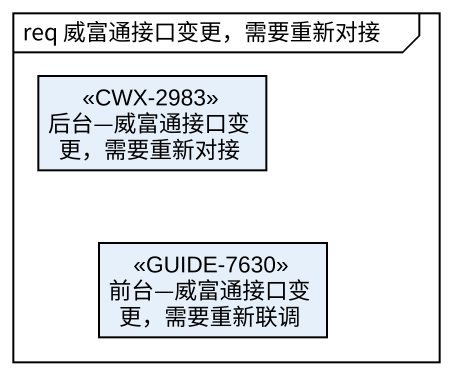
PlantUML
@startuml
mainframe req 威富通接口变更，需要重新对接
hide circle
hide empty members
class "后台—威富通接口变更，需要重新对接" as 后台_威富通接口变更_需要重新对接 <<CWX-2983>>
class "前台—威富通接口变更，需要重新联调" as 前台_威富通接口变更_需要重新联调 <<GUIDE-7630>>
@enduml
